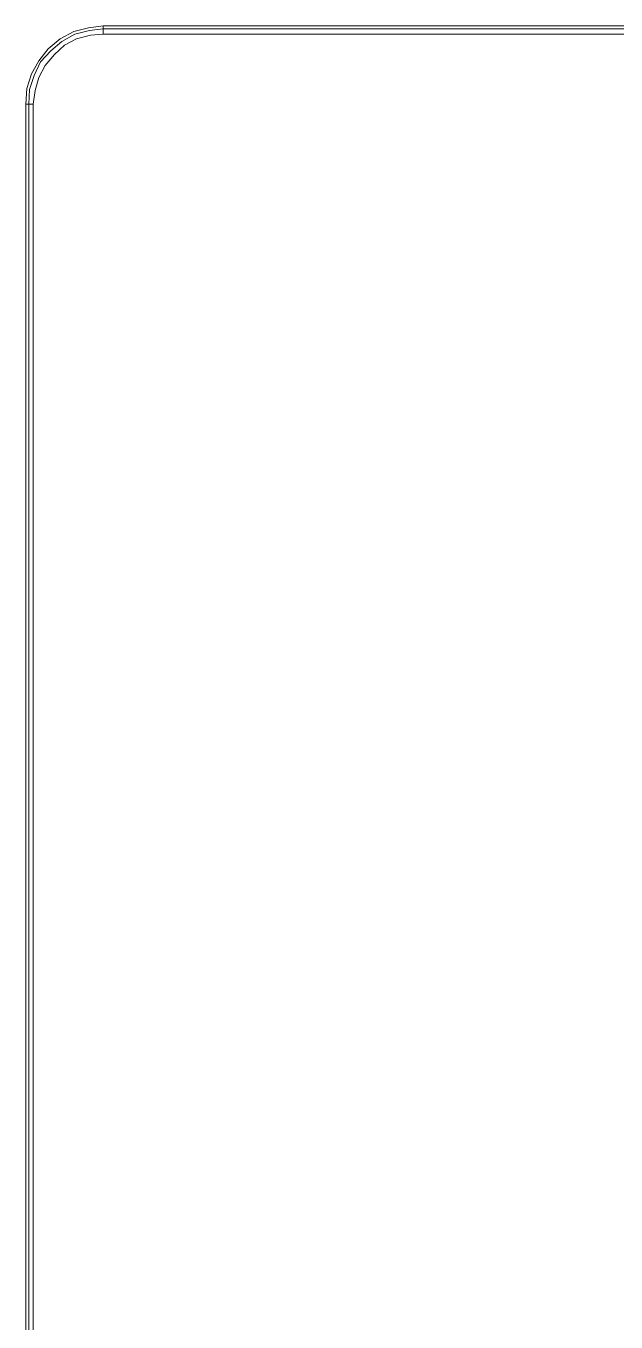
# Model space of a CAD drawing. Header units: centimetres. Extents: x 1.7 to 14.7, y -6.1 to 6.1.
# Drawn here: x 1.711 to 3.972, y 1.154 to 6.12 of the extents above; entities that cross this region are included whole.
import ezdxf

# ---------------------------------------------------------------- set-up
doc = ezdxf.new("R2010")
doc.units = ezdxf.units.CM
doc.header["$MEASUREMENT"] = 0
doc.layers.add('Camada 1', color=7, linetype='Continuous')

msp = doc.modelspace()

# ---------------------------------------------------------------- linework, layer by layer
at = {"layer": 'Camada 1', "color": 251, "lineweight": 9}
for points, knots in [([(2.0072, 6.1199), (2.0072, 6.1199), (1.95074, 6.11285), (1.95074, 6.11285), (1.95074, 6.11285), (1.89426, 6.09873), (1.89426, 6.09873), (1.89426, 6.09873), (1.84132, 6.07049), (1.84132, 6.07049), (1.84132, 6.07049), (1.79545, 6.03167), (1.79545, 6.03167), (1.79545, 6.03167), (1.76016, 5.9858), (1.76016, 5.9858), (1.76016, 5.9858), (1.73192, 5.93639), (1.73192, 5.93639), (1.73192, 5.93639), (1.71427, 5.87992), (1.71427, 5.87992), (1.71427, 5.87992), (1.71075, 5.81992), (1.71075, 5.81992)], [0, 0, 0, 0, 0.125, 0.125, 0.125, 0.25, 0.25, 0.25, 0.375, 0.375, 0.375, 0.5, 0.5, 0.5, 0.625, 0.625, 0.625, 0.75, 0.75, 0.75, 0.875, 0.875, 0.875, 1, 1, 1, 1]), ([(1.72134, 5.81992), (1.72134, 5.81992), (1.72487, 5.87639), (1.72487, 5.87639), (1.72487, 5.87639), (1.74252, 5.92933), (1.74252, 5.92933), (1.74252, 5.92933), (1.76721, 5.98227), (1.76721, 5.98227), (1.76721, 5.98227), (1.80604, 6.02461), (1.80604, 6.02461), (1.80604, 6.02461), (1.84839, 6.05991), (1.84839, 6.05991), (1.84839, 6.05991), (1.89779, 6.08814), (1.89779, 6.08814), (1.89779, 6.08814), (1.95426, 6.10225), (1.95426, 6.10225), (1.95426, 6.10225), (2.0072, 6.10931), (2.0072, 6.10931)], [0, 0, 0, 0, 0.125, 0.125, 0.125, 0.25, 0.25, 0.25, 0.375, 0.375, 0.375, 0.5, 0.5, 0.5, 0.625, 0.625, 0.625, 0.75, 0.75, 0.75, 0.875, 0.875, 0.875, 1, 1, 1, 1]), ([(2.0072, 6.08814), (2.0072, 6.08814), (2.0072, 6.09167), (2.0072, 6.09167), (2.0072, 6.09167), (2.0072, 6.0952), (2.0072, 6.0952), (2.0072, 6.0952), (2.0072, 6.09873), (2.0072, 6.09873), (2.0072, 6.09873), (2.0072, 6.10225), (2.0072, 6.10225), (2.0072, 6.10225), (2.0072, 6.10578), (2.0072, 6.10578), (2.0072, 6.10578), (2.0072, 6.10931), (2.0072, 6.10931)], [0, 0, 0, 0, 0.1666667, 0.1666667, 0.1666667, 0.3333333, 0.3333333, 0.3333333, 0.5, 0.5, 0.5, 0.6666667, 0.6666667, 0.6666667, 0.8333333, 0.8333333, 0.8333333, 1, 1, 1, 1]), ([(2.0072, 6.08814), (2.0072, 6.08814), (1.95779, 6.08461), (1.95779, 6.08461), (1.95779, 6.08461), (1.90485, 6.07049), (1.90485, 6.07049), (1.90485, 6.07049), (1.85897, 6.04579), (1.85897, 6.04579), (1.85897, 6.04579), (1.82015, 6.0105), (1.82015, 6.0105), (1.82015, 6.0105), (1.78486, 5.96815), (1.78486, 5.96815), (1.78486, 5.96815), (1.76016, 5.92227), (1.76016, 5.92227), (1.76016, 5.92227), (1.74604, 5.87286), (1.74604, 5.87286), (1.74604, 5.87286), (1.73898, 5.81992), (1.73898, 5.81992)], [0, 0, 0, 0, 0.125, 0.125, 0.125, 0.25, 0.25, 0.25, 0.375, 0.375, 0.375, 0.5, 0.5, 0.5, 0.625, 0.625, 0.625, 0.75, 0.75, 0.75, 0.875, 0.875, 0.875, 1, 1, 1, 1]), ([(1.73898, 5.81992), (1.73898, 5.81992), (1.73545, 5.81992), (1.73545, 5.81992), (1.73545, 5.81992), (1.73192, 5.81992), (1.73192, 5.81992), (1.73192, 5.81992), (1.7284, 5.81992), (1.7284, 5.81992), (1.7284, 5.81992), (1.72487, 5.81992), (1.72487, 5.81992), (1.72487, 5.81992), (1.72134, 5.81992), (1.72134, 5.81992)], [0, 0, 0, 0, 0.2, 0.2, 0.2, 0.4, 0.4, 0.4, 0.6, 0.6, 0.6, 0.8, 0.8, 0.8, 1, 1, 1, 1])]:
    msp.add_open_spline(points, degree=3, knots=knots, dxfattribs=at)
for points in [[(2.0072, 6.10931), (2.0072, 6.10931), (2.0072, 6.1199), (2.0072, 6.1199)], [(14.39445, 6.1199), (14.39445, 6.1199), (2.0072, 6.1199), (2.0072, 6.1199)], [(2.0072, 6.10931), (2.0072, 6.10931), (14.39445, 6.10931), (14.39445, 6.10931)], [(14.39445, 6.08814), (14.39445, 6.08814), (2.0072, 6.08814), (2.0072, 6.08814)], [(1.71075, 5.81992), (1.71075, 5.81992), (1.71075, -5.82269), (1.71075, -5.82269)], [(1.72134, 5.81992), (1.72134, 5.81992), (1.71075, 5.81992), (1.71075, 5.81992)], [(1.72134, -5.82269), (1.72134, -5.82269), (1.72134, 5.81992), (1.72134, 5.81992)], [(1.73898, 5.81992), (1.73898, 5.81992), (1.73898, -5.82269), (1.73898, -5.82269)]]:
    msp.add_open_spline(points, degree=3, dxfattribs=at)

doc.saveas('drawing.dxf')
